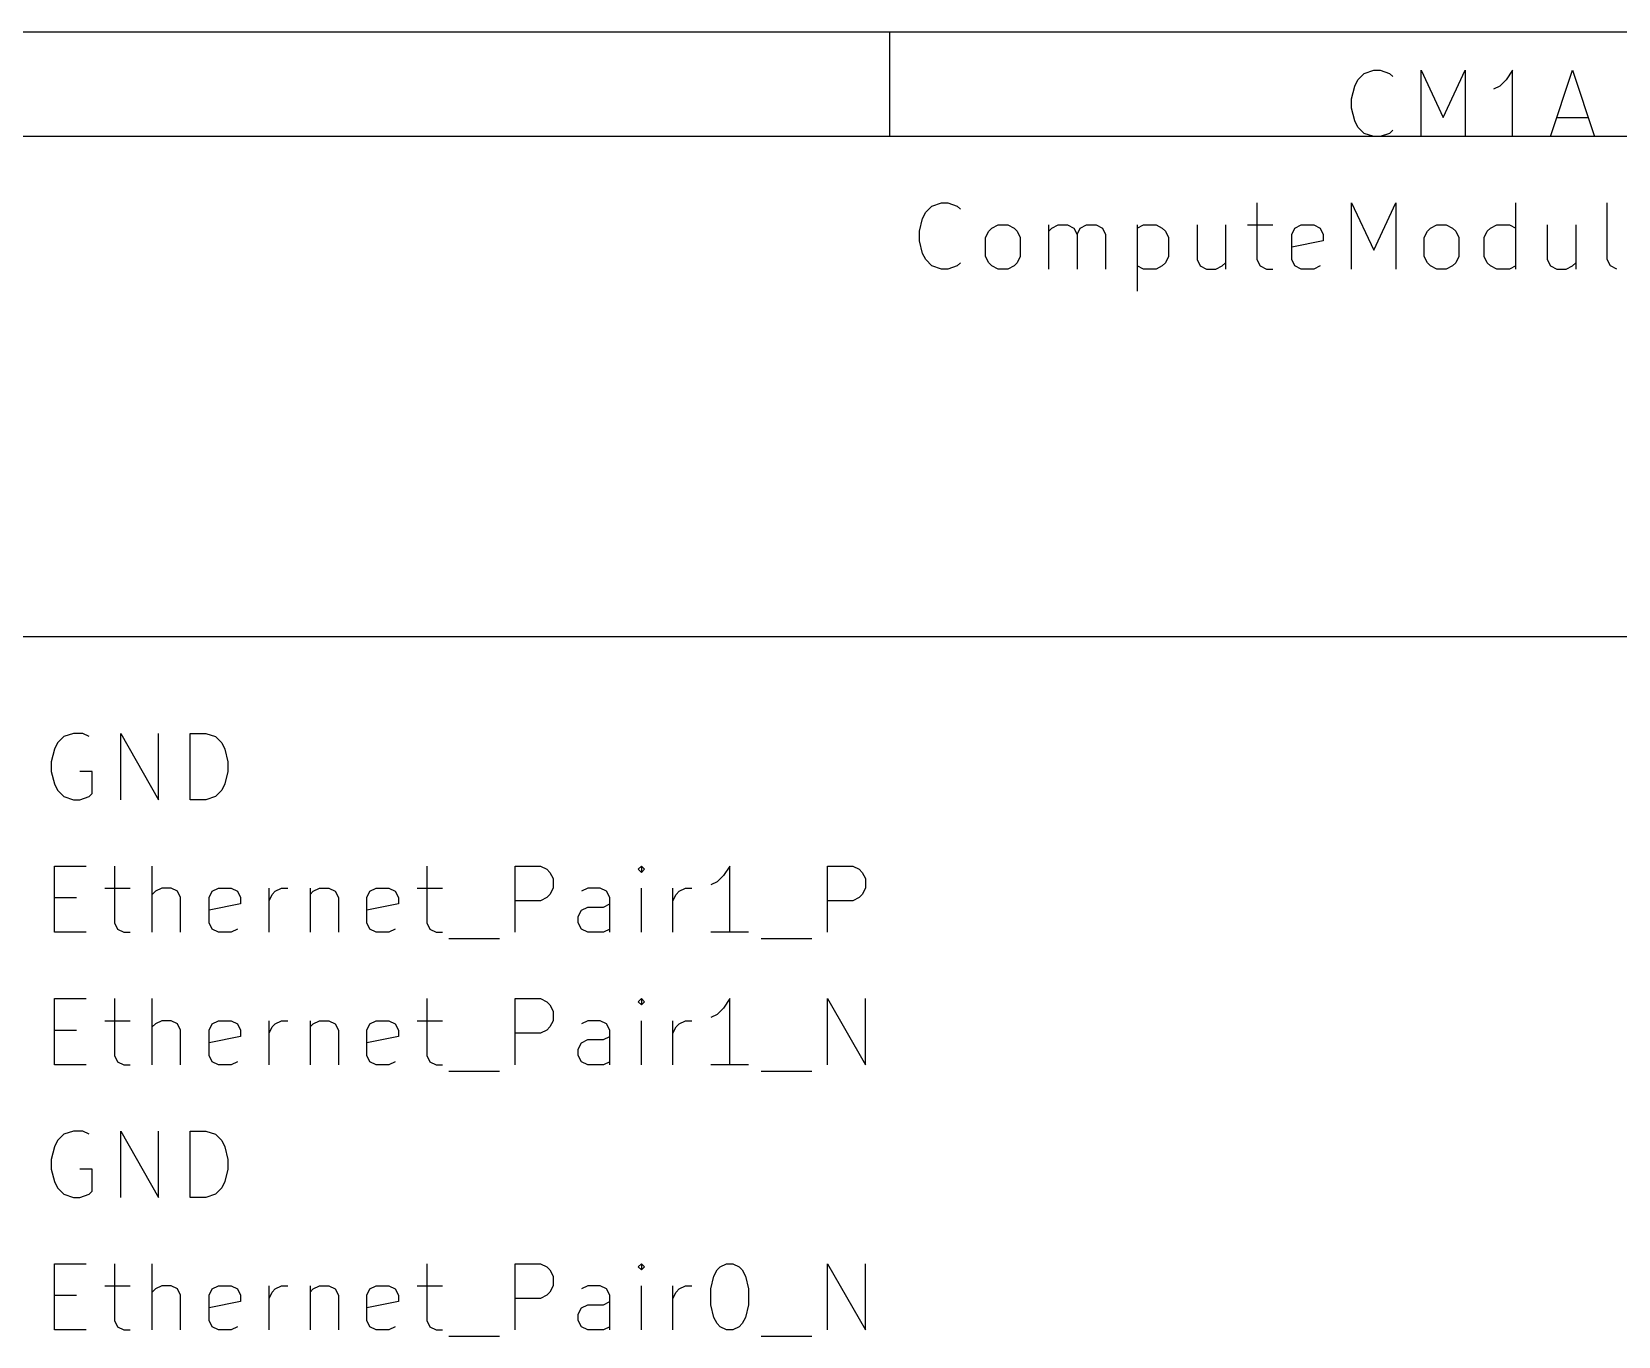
# Model space of a CAD drawing. Extents: x 0.4 to 11.3, y -7.9 to -0.4.
# Drawn here: x 1.715 to 2.912, y -1.378 to -0.394 of the extents above; entities that cross this region are included whole.
import ezdxf

# ---------------------------------------------------------------- set-up
doc = ezdxf.new("R2010")
doc.units = 0
doc.header["$MEASUREMENT"] = 0
doc.layers.add('CYAN2', color=4, linetype='CONTINUOUS')
doc.layers.add('RED2', color=1, linetype='CONTINUOUS')

msp = doc.modelspace()

# ---------------------------------------------------------------- linework, layer by layer
at = {"layer": 'CYAN2', "linetype": 'CONTINUOUS'}
for p, q in [((2.71309, -0.434709), (2.71548, -0.429949)), ((2.71548, -0.429949), (2.72024, -0.425185)), ((2.72024, -0.425185), (2.72738, -0.422803)), ((2.72738, -0.422803), (2.73214, -0.422803)), ((2.73214, -0.422803), (2.73929, -0.425185)), ((2.73929, -0.425185), (2.74167, -0.427567)), ((2.76309, -0.472803), (2.76309, -0.422803)), ((2.76309, -0.422803), (2.77976, -0.45852)), ((2.77976, -0.45852), (2.79643, -0.422803)), ((2.79643, -0.422803), (2.79643, -0.472803)), ((2.82738, -0.429949), (2.82262, -0.434709)), ((2.83214, -0.422803), (2.82738, -0.429949)), ((2.83214, -0.472803), (2.83214, -0.422803)), ((2.86071, -0.472803), (2.87738, -0.422803)), ((2.87738, -0.422803), (2.89405, -0.472803)), ((2.71072, -0.444232), (2.71309, -0.434709)), ((2.82262, -0.434709), (2.81786, -0.437091)), ((2.71072, -0.451374), (2.71072, -0.444232)), ((2.71309, -0.460898), (2.71072, -0.451374)), ((2.71548, -0.465661), (2.71309, -0.460898)), ((2.72024, -0.470425), (2.71548, -0.465661)), ((2.86548, -0.45852), (2.88928, -0.45852)), ((2.72738, -0.472803), (2.72024, -0.470425)), ((2.73214, -0.472803), (2.72738, -0.472803)), ((2.73929, -0.470425), (2.73214, -0.472803)), ((2.74167, -0.468043), (2.73929, -0.470425)), ((2.84643, -0.472803), (2.81786, -0.472803)), ((2.38929, -0.529949), (2.39406, -0.525185)), ((2.39406, -0.525185), (2.4012, -0.522803)), ((2.4012, -0.522803), (2.40596, -0.522803)), ((2.40596, -0.522803), (2.4131, -0.525185)), ((2.4131, -0.525185), (2.41548, -0.527567)), ((2.63928, -0.522803), (2.63928, -0.565661)), ((2.71071, -0.572803), (2.71071, -0.522803)), ((2.71071, -0.522803), (2.72738, -0.55852)), ((2.72738, -0.55852), (2.74405, -0.522803)), ((2.74405, -0.522803), (2.74405, -0.572803)), ((2.83452, -0.572803), (2.83452, -0.522803)), ((2.90356, -0.565661), (2.90356, -0.522803)), ((2.38453, -0.544232), (2.38691, -0.534709)), ((2.38691, -0.534709), (2.38929, -0.529949)), ((2.38453, -0.551374), (2.38453, -0.544232)), ((2.43453, -0.548996), (2.43691, -0.544232)), ((2.43453, -0.56328), (2.43453, -0.548996)), ((2.43691, -0.544232), (2.43929, -0.54185)), ((2.43929, -0.54185), (2.44406, -0.539472)), ((2.44406, -0.539472), (2.4512, -0.539472)), ((2.4512, -0.539472), (2.45596, -0.54185)), ((2.45596, -0.54185), (2.45834, -0.544232)), ((2.45834, -0.544232), (2.46072, -0.548996)), ((2.46072, -0.548996), (2.46072, -0.56328)), ((2.48215, -0.572803), (2.48215, -0.539472)), ((2.48215, -0.544232), (2.48453, -0.54185)), ((2.48453, -0.54185), (2.48929, -0.539472)), ((2.48929, -0.539472), (2.49643, -0.539472)), ((2.49643, -0.539472), (2.50119, -0.54185)), ((2.50119, -0.54185), (2.50357, -0.546614)), ((2.50357, -0.546614), (2.50596, -0.54185)), ((2.50357, -0.546614), (2.50357, -0.572803)), ((2.50596, -0.54185), (2.51072, -0.539472)), ((2.51072, -0.539472), (2.51786, -0.539472)), ((2.51786, -0.539472), (2.52262, -0.54185)), ((2.52262, -0.54185), (2.525, -0.546614)), ((2.525, -0.546614), (2.525, -0.572803)), ((2.54881, -0.539472), (2.54881, -0.589472)), ((2.54881, -0.54185), (2.55357, -0.539472)), ((2.55357, -0.539472), (2.5631, -0.539472)), ((2.5631, -0.539472), (2.56786, -0.54185)), ((2.56786, -0.54185), (2.57024, -0.544232)), ((2.57024, -0.544232), (2.57262, -0.548996)), ((2.57262, -0.548996), (2.57262, -0.56328)), ((2.59405, -0.539472), (2.59405, -0.565661)), ((2.61548, -0.539472), (2.61548, -0.572803)), ((2.63214, -0.539472), (2.65119, -0.539472)), ((2.66548, -0.546614), (2.66785, -0.54185)), ((2.66548, -0.565661), (2.66548, -0.546614)), ((2.66785, -0.54185), (2.67262, -0.539472)), ((2.67262, -0.539472), (2.68214, -0.539472)), ((2.68214, -0.539472), (2.6869, -0.54185)), ((2.6869, -0.54185), (2.68928, -0.546614)), ((2.68928, -0.546614), (2.68928, -0.551374)), ((2.76548, -0.548996), (2.76785, -0.544232)), ((2.76548, -0.56328), (2.76548, -0.548996)), ((2.76785, -0.544232), (2.77024, -0.54185)), ((2.77024, -0.54185), (2.775, -0.539472)), ((2.775, -0.539472), (2.78214, -0.539472)), ((2.78214, -0.539472), (2.7869, -0.54185)), ((2.7869, -0.54185), (2.78928, -0.544232)), ((2.78928, -0.544232), (2.79167, -0.548996)), ((2.79167, -0.548996), (2.79167, -0.56328)), ((2.81071, -0.548996), (2.81309, -0.544232)), ((2.81071, -0.56328), (2.81071, -0.548996)), ((2.81309, -0.544232), (2.81547, -0.54185)), ((2.81547, -0.54185), (2.82024, -0.539472)), ((2.82024, -0.539472), (2.82976, -0.539472)), ((2.82976, -0.539472), (2.83452, -0.54185)), ((2.85833, -0.539472), (2.85833, -0.565661)), ((2.87976, -0.539472), (2.87976, -0.572803)), ((2.38691, -0.560898), (2.38453, -0.551374)), ((2.38929, -0.565661), (2.38691, -0.560898)), ((2.68928, -0.551374), (2.66548, -0.556138)), ((2.39406, -0.570425), (2.38929, -0.565661)), ((2.4012, -0.572803), (2.39406, -0.570425)), ((2.40596, -0.572803), (2.4012, -0.572803)), ((2.4131, -0.570425), (2.40596, -0.572803)), ((2.41548, -0.568043), (2.4131, -0.570425)), ((2.43691, -0.568043), (2.43453, -0.56328)), ((2.43929, -0.570425), (2.43691, -0.568043)), ((2.44406, -0.572803), (2.43929, -0.570425)), ((2.4512, -0.572803), (2.44406, -0.572803)), ((2.45596, -0.570425), (2.4512, -0.572803)), ((2.45834, -0.568043), (2.45596, -0.570425)), ((2.46072, -0.56328), (2.45834, -0.568043)), ((2.55357, -0.572803), (2.54881, -0.570425)), ((2.5631, -0.572803), (2.55357, -0.572803)), ((2.56786, -0.570425), (2.5631, -0.572803)), ((2.57024, -0.568043), (2.56786, -0.570425)), ((2.57262, -0.56328), (2.57024, -0.568043)), ((2.59405, -0.565661), (2.59643, -0.570425)), ((2.59643, -0.570425), (2.60119, -0.572803)), ((2.60119, -0.572803), (2.60833, -0.572803)), ((2.60833, -0.572803), (2.61309, -0.570425)), ((2.61309, -0.570425), (2.61548, -0.568043)), ((2.63928, -0.565661), (2.64167, -0.570425)), ((2.64167, -0.570425), (2.64643, -0.572803)), ((2.64643, -0.572803), (2.65119, -0.572803)), ((2.66785, -0.570425), (2.66548, -0.565661)), ((2.67262, -0.572803), (2.66785, -0.570425)), ((2.68214, -0.572803), (2.67262, -0.572803)), ((2.6869, -0.570425), (2.68214, -0.572803)), ((2.76785, -0.568043), (2.76548, -0.56328)), ((2.77024, -0.570425), (2.76785, -0.568043)), ((2.775, -0.572803), (2.77024, -0.570425)), ((2.78214, -0.572803), (2.775, -0.572803)), ((2.7869, -0.570425), (2.78214, -0.572803)), ((2.78928, -0.568043), (2.7869, -0.570425)), ((2.79167, -0.56328), (2.78928, -0.568043)), ((2.81309, -0.568043), (2.81071, -0.56328)), ((2.81547, -0.570425), (2.81309, -0.568043)), ((2.82024, -0.572803), (2.81547, -0.570425)), ((2.82976, -0.572803), (2.82024, -0.572803)), ((2.83452, -0.570425), (2.82976, -0.572803)), ((2.85833, -0.565661), (2.86071, -0.570425)), ((2.86071, -0.570425), (2.86547, -0.572803)), ((2.86547, -0.572803), (2.87261, -0.572803)), ((2.87261, -0.572803), (2.87737, -0.570425)), ((2.87737, -0.570425), (2.87976, -0.568043)), ((2.90594, -0.570425), (2.90356, -0.565661)), ((2.91071, -0.572803), (2.90594, -0.570425)), ((1.73428, -0.930276), (1.7319, -0.935035)), ((1.73905, -0.925512), (1.73428, -0.930276)), ((1.74619, -0.92313), (1.73905, -0.925512)), ((1.75333, -0.92313), (1.74619, -0.92313)), ((1.75809, -0.925512), (1.75333, -0.92313)), ((1.7819, -0.97313), (1.7819, -0.92313)), ((1.7819, -0.92313), (1.81047, -0.97313)), ((1.81047, -0.97313), (1.81047, -0.92313)), ((1.83428, -0.97313), (1.83428, -0.92313)), ((1.83428, -0.92313), (1.84619, -0.92313)), ((1.84619, -0.92313), (1.85333, -0.925512)), ((1.85333, -0.925512), (1.85809, -0.930276)), ((1.85809, -0.930276), (1.86048, -0.935035)), ((1.7319, -0.935035), (1.72952, -0.944559)), ((1.72952, -0.944559), (1.72952, -0.951701)), ((1.86048, -0.935035), (1.86285, -0.944559)), ((1.86285, -0.944559), (1.86285, -0.951701)), ((1.72952, -0.951701), (1.7319, -0.961224)), ((1.76047, -0.951701), (1.75095, -0.951701)), ((1.76047, -0.96837), (1.76047, -0.951701)), ((1.86285, -0.951701), (1.86048, -0.961224)), ((1.7319, -0.961224), (1.73428, -0.965988)), ((1.73428, -0.965988), (1.73905, -0.970752)), ((1.75809, -0.970752), (1.76047, -0.96837)), ((1.85809, -0.965988), (1.85333, -0.970752)), ((1.86048, -0.961224), (1.85809, -0.965988)), ((1.73905, -0.970752), (1.74619, -0.97313)), ((1.74619, -0.97313), (1.75095, -0.97313)), ((1.75095, -0.97313), (1.75809, -0.970752)), ((1.84619, -0.97313), (1.83428, -0.97313)), ((1.85333, -0.970752), (1.84619, -0.97313)), ((1.7319, -1.07313), (1.7319, -1.02313)), ((1.7319, -1.02313), (1.75571, -1.02313)), ((1.77714, -1.02313), (1.77714, -1.06599)), ((1.80571, -1.07313), (1.80571, -1.02313)), ((2.01285, -1.02313), (2.01285, -1.06599)), ((2.07952, -1.07313), (2.07952, -1.02313)), ((2.07952, -1.02313), (2.09856, -1.02313)), ((2.09856, -1.02313), (2.10333, -1.02551)), ((2.10333, -1.02551), (2.10571, -1.02789)), ((2.10571, -1.02789), (2.10809, -1.03265)), ((2.17475, -1.02313), (2.17237, -1.02551)), ((2.17237, -1.02551), (2.17475, -1.02789)), ((2.17713, -1.02551), (2.17475, -1.02313)), ((2.17475, -1.02313), (2.17475, -1.02789)), ((2.17475, -1.02789), (2.17713, -1.02551)), ((2.24142, -1.02313), (2.23666, -1.03028)), ((2.24142, -1.07313), (2.24142, -1.02313)), ((2.31523, -1.07313), (2.31523, -1.02313)), ((2.31523, -1.02313), (2.33428, -1.02313)), ((2.33428, -1.02313), (2.33904, -1.02551)), ((2.33904, -1.02551), (2.34142, -1.02789)), ((2.34142, -1.02789), (2.3438, -1.03265)), ((1.77, -1.0398), (1.78904, -1.0398)), ((1.81285, -1.0398), (1.80809, -1.04218)), ((1.82, -1.0398), (1.81285, -1.0398)), ((1.82476, -1.04218), (1.82, -1.0398)), ((1.85094, -1.04218), (1.85571, -1.0398)), ((1.85571, -1.0398), (1.86523, -1.0398)), ((1.86523, -1.0398), (1.86999, -1.04218)), ((1.8938, -1.07313), (1.8938, -1.0398)), ((1.89857, -1.04218), (1.90333, -1.0398)), ((1.90333, -1.0398), (1.90809, -1.0398)), ((1.92476, -1.0398), (1.92476, -1.07313)), ((1.92714, -1.04218), (1.9319, -1.0398)), ((1.9319, -1.0398), (1.93904, -1.0398)), ((1.93904, -1.0398), (1.9438, -1.04218)), ((1.96999, -1.04218), (1.97476, -1.0398)), ((1.97476, -1.0398), (1.98428, -1.0398)), ((1.98428, -1.0398), (1.98904, -1.04218)), ((2.00571, -1.0398), (2.02476, -1.0398)), ((2.10809, -1.0398), (2.10571, -1.04456)), ((2.10809, -1.03265), (2.10809, -1.0398)), ((2.13428, -1.0398), (2.12952, -1.04218)), ((2.1438, -1.0398), (2.13428, -1.0398)), ((2.14856, -1.04218), (2.1438, -1.0398)), ((2.17475, -1.07313), (2.17475, -1.0398)), ((2.19856, -1.07313), (2.19856, -1.0398)), ((2.20333, -1.04218), (2.20809, -1.0398)), ((2.20809, -1.0398), (2.21285, -1.0398)), ((2.2319, -1.03504), (2.22714, -1.03742)), ((2.23666, -1.03028), (2.2319, -1.03504)), ((2.3438, -1.0398), (2.34142, -1.04456)), ((2.3438, -1.03265), (2.3438, -1.0398)), ((1.7319, -1.04694), (1.74857, -1.04694)), ((1.80809, -1.04218), (1.80571, -1.04456)), ((1.82714, -1.04694), (1.82476, -1.04218)), ((1.82714, -1.07313), (1.82714, -1.04694)), ((1.84857, -1.04694), (1.85094, -1.04218)), ((1.84857, -1.06599), (1.84857, -1.04694)), ((1.87237, -1.0517), (1.84857, -1.05646)), ((1.86999, -1.04218), (1.87237, -1.04694)), ((1.87237, -1.04694), (1.87237, -1.0517)), ((1.8938, -1.04932), (1.89619, -1.04456)), ((1.89619, -1.04456), (1.89857, -1.04218)), ((1.92476, -1.04456), (1.92714, -1.04218)), ((1.9438, -1.04218), (1.94619, -1.04694)), ((1.94619, -1.04694), (1.94619, -1.07313)), ((1.96761, -1.04694), (1.96999, -1.04218)), ((1.96761, -1.06599), (1.96761, -1.04694)), ((1.99142, -1.0517), (1.96761, -1.05646)), ((1.98904, -1.04218), (1.99142, -1.04694)), ((1.99142, -1.04694), (1.99142, -1.0517)), ((2.09856, -1.04932), (2.07952, -1.04932)), ((2.10333, -1.04694), (2.09856, -1.04932)), ((2.10571, -1.04456), (2.10333, -1.04694)), ((2.14619, -1.05408), (2.15094, -1.0517)), ((2.15094, -1.04694), (2.14856, -1.04218)), ((2.15094, -1.07313), (2.15094, -1.04694)), ((2.19856, -1.04932), (2.20094, -1.04456)), ((2.20094, -1.04456), (2.20333, -1.04218)), ((2.33428, -1.04932), (2.31523, -1.04932)), ((2.33904, -1.04694), (2.33428, -1.04932)), ((2.34142, -1.04456), (2.33904, -1.04694)), ((2.12714, -1.06122), (2.12952, -1.05646)), ((2.12714, -1.06599), (2.12714, -1.06122)), ((2.12952, -1.05646), (2.13428, -1.05408)), ((2.13428, -1.05408), (2.14619, -1.05408)), ((1.75571, -1.07313), (1.7319, -1.07313)), ((1.77714, -1.06599), (1.77952, -1.07075)), ((1.77952, -1.07075), (1.78428, -1.07313)), ((1.78428, -1.07313), (1.78904, -1.07313)), ((1.85094, -1.07075), (1.84857, -1.06599)), ((1.85571, -1.07313), (1.85094, -1.07075)), ((1.86523, -1.07313), (1.85571, -1.07313)), ((1.86999, -1.07075), (1.86523, -1.07313)), ((1.96999, -1.07075), (1.96761, -1.06599)), ((1.97476, -1.07313), (1.96999, -1.07075)), ((1.98428, -1.07313), (1.97476, -1.07313)), ((1.98904, -1.07075), (1.98428, -1.07313)), ((2.01285, -1.06599), (2.01523, -1.07075)), ((2.01523, -1.07075), (2.02, -1.07313)), ((2.02, -1.07313), (2.02476, -1.07313)), ((2.12952, -1.07075), (2.12714, -1.06599)), ((2.13428, -1.07313), (2.12952, -1.07075)), ((2.14619, -1.07313), (2.13428, -1.07313)), ((2.15094, -1.07075), (2.14619, -1.07313)), ((2.25571, -1.07313), (2.22714, -1.07313)), ((2.02952, -1.07789), (2.06761, -1.07789)), ((2.26523, -1.07789), (2.30333, -1.07789)), ((1.7319, -1.17313), (1.7319, -1.12313)), ((1.7319, -1.12313), (1.75571, -1.12313)), ((1.77714, -1.12313), (1.77714, -1.16599)), ((1.80571, -1.17313), (1.80571, -1.12313)), ((2.01285, -1.12313), (2.01285, -1.16599)), ((2.07952, -1.17313), (2.07952, -1.12313)), ((2.07952, -1.12313), (2.09856, -1.12313)), ((2.09856, -1.12313), (2.10333, -1.12551)), ((2.17475, -1.12313), (2.17237, -1.12551)), ((2.17713, -1.12551), (2.17475, -1.12313)), ((2.17475, -1.12313), (2.17475, -1.12789)), ((2.24142, -1.12313), (2.23666, -1.13028)), ((2.24142, -1.17313), (2.24142, -1.12313)), ((2.31523, -1.17313), (2.31523, -1.12313)), ((2.31523, -1.12313), (2.3438, -1.17313)), ((2.3438, -1.17313), (2.3438, -1.12313)), ((2.10333, -1.12551), (2.10571, -1.12789)), ((2.10571, -1.12789), (2.10809, -1.13265)), ((2.10809, -1.13265), (2.10809, -1.1398)), ((2.17237, -1.12551), (2.17475, -1.12789)), ((2.17475, -1.12789), (2.17713, -1.12551)), ((2.2319, -1.13504), (2.22714, -1.13742)), ((2.23666, -1.13028), (2.2319, -1.13504)), ((1.7319, -1.14694), (1.74857, -1.14694)), ((1.77, -1.1398), (1.78904, -1.1398)), ((1.80809, -1.14218), (1.80571, -1.14456)), ((1.81285, -1.1398), (1.80809, -1.14218)), ((1.82, -1.1398), (1.81285, -1.1398)), ((1.82476, -1.14218), (1.82, -1.1398)), ((1.82714, -1.14694), (1.82476, -1.14218)), ((1.82714, -1.17313), (1.82714, -1.14694)), ((1.84857, -1.14694), (1.85094, -1.14218)), ((1.84857, -1.16599), (1.84857, -1.14694)), ((1.85094, -1.14218), (1.85571, -1.1398)), ((1.85571, -1.1398), (1.86523, -1.1398)), ((1.86523, -1.1398), (1.86999, -1.14218)), ((1.86999, -1.14218), (1.87237, -1.14694)), ((1.87237, -1.14694), (1.87237, -1.1517)), ((1.8938, -1.17313), (1.8938, -1.1398)), ((1.8938, -1.14932), (1.89619, -1.14456)), ((1.89619, -1.14456), (1.89857, -1.14218)), ((1.89857, -1.14218), (1.90333, -1.1398)), ((1.90333, -1.1398), (1.90809, -1.1398)), ((1.92476, -1.1398), (1.92476, -1.17313)), ((1.92476, -1.14456), (1.92714, -1.14218)), ((1.92714, -1.14218), (1.9319, -1.1398)), ((1.9319, -1.1398), (1.93904, -1.1398)), ((1.93904, -1.1398), (1.9438, -1.14218)), ((1.9438, -1.14218), (1.94619, -1.14694)), ((1.94619, -1.14694), (1.94619, -1.17313)), ((1.96761, -1.14694), (1.96999, -1.14218)), ((1.96761, -1.16599), (1.96761, -1.14694)), ((1.96999, -1.14218), (1.97476, -1.1398)), ((1.97476, -1.1398), (1.98428, -1.1398)), ((1.98428, -1.1398), (1.98904, -1.14218)), ((1.98904, -1.14218), (1.99142, -1.14694)), ((1.99142, -1.14694), (1.99142, -1.1517)), ((2.00571, -1.1398), (2.02476, -1.1398)), ((2.10333, -1.14694), (2.09856, -1.14932)), ((2.10571, -1.14456), (2.10333, -1.14694)), ((2.10809, -1.1398), (2.10571, -1.14456)), ((2.13428, -1.1398), (2.12952, -1.14218)), ((2.1438, -1.1398), (2.13428, -1.1398)), ((2.14856, -1.14218), (2.1438, -1.1398)), ((2.15094, -1.14694), (2.14856, -1.14218)), ((2.15094, -1.17313), (2.15094, -1.14694)), ((2.17475, -1.17313), (2.17475, -1.1398)), ((2.19856, -1.17313), (2.19856, -1.1398)), ((2.19856, -1.14932), (2.20094, -1.14456)), ((2.20094, -1.14456), (2.20333, -1.14218)), ((2.20333, -1.14218), (2.20809, -1.1398)), ((2.20809, -1.1398), (2.21285, -1.1398)), ((1.87237, -1.1517), (1.84857, -1.15646)), ((1.99142, -1.1517), (1.96761, -1.15646)), ((2.09856, -1.14932), (2.07952, -1.14932)), ((2.12714, -1.16122), (2.12952, -1.15646)), ((2.12714, -1.16599), (2.12714, -1.16122)), ((2.12952, -1.15646), (2.13428, -1.15408)), ((2.13428, -1.15408), (2.14619, -1.15408)), ((2.14619, -1.15408), (2.15094, -1.1517)), ((1.75571, -1.17313), (1.7319, -1.17313)), ((1.77714, -1.16599), (1.77952, -1.17075)), ((1.77952, -1.17075), (1.78428, -1.17313)), ((1.78428, -1.17313), (1.78904, -1.17313)), ((1.85094, -1.17075), (1.84857, -1.16599)), ((1.85571, -1.17313), (1.85094, -1.17075)), ((1.86523, -1.17313), (1.85571, -1.17313)), ((1.86999, -1.17075), (1.86523, -1.17313)), ((1.96999, -1.17075), (1.96761, -1.16599)), ((1.97476, -1.17313), (1.96999, -1.17075)), ((1.98428, -1.17313), (1.97476, -1.17313)), ((1.98904, -1.17075), (1.98428, -1.17313)), ((2.01285, -1.16599), (2.01523, -1.17075)), ((2.01523, -1.17075), (2.02, -1.17313)), ((2.02, -1.17313), (2.02476, -1.17313)), ((2.12952, -1.17075), (2.12714, -1.16599)), ((2.13428, -1.17313), (2.12952, -1.17075)), ((2.14619, -1.17313), (2.13428, -1.17313)), ((2.15094, -1.17075), (2.14619, -1.17313)), ((2.25571, -1.17313), (2.22714, -1.17313)), ((2.02952, -1.17789), (2.06761, -1.17789)), ((2.26523, -1.17789), (2.30333, -1.17789)), ((1.73428, -1.23028), (1.7319, -1.23504)), ((1.73905, -1.22551), (1.73428, -1.23028)), ((1.74619, -1.22313), (1.73905, -1.22551)), ((1.75333, -1.22313), (1.74619, -1.22313)), ((1.75809, -1.22551), (1.75333, -1.22313)), ((1.7819, -1.27313), (1.7819, -1.22313)), ((1.7819, -1.22313), (1.81047, -1.27313)), ((1.81047, -1.27313), (1.81047, -1.22313)), ((1.83428, -1.27313), (1.83428, -1.22313)), ((1.83428, -1.22313), (1.84619, -1.22313)), ((1.84619, -1.22313), (1.85333, -1.22551)), ((1.85333, -1.22551), (1.85809, -1.23028)), ((1.85809, -1.23028), (1.86048, -1.23504)), ((1.7319, -1.23504), (1.72952, -1.24456)), ((1.72952, -1.24456), (1.72952, -1.2517)), ((1.86048, -1.23504), (1.86285, -1.24456)), ((1.86285, -1.24456), (1.86285, -1.2517)), ((1.72952, -1.2517), (1.7319, -1.26122)), ((1.76047, -1.2517), (1.75095, -1.2517)), ((1.76047, -1.26837), (1.76047, -1.2517)), ((1.86285, -1.2517), (1.86048, -1.26122)), ((1.7319, -1.26122), (1.73428, -1.26599)), ((1.73428, -1.26599), (1.73905, -1.27075)), ((1.75809, -1.27075), (1.76047, -1.26837)), ((1.85809, -1.26599), (1.85333, -1.27075)), ((1.86048, -1.26122), (1.85809, -1.26599)), ((1.73905, -1.27075), (1.74619, -1.27313)), ((1.74619, -1.27313), (1.75095, -1.27313)), ((1.75095, -1.27313), (1.75809, -1.27075)), ((1.84619, -1.27313), (1.83428, -1.27313)), ((1.85333, -1.27075), (1.84619, -1.27313)), ((1.7319, -1.37313), (1.7319, -1.32313)), ((1.7319, -1.32313), (1.75571, -1.32313)), ((1.77714, -1.32313), (1.77714, -1.36599)), ((1.80571, -1.37313), (1.80571, -1.32313)), ((2.01285, -1.32313), (2.01285, -1.36599)), ((2.07952, -1.37313), (2.07952, -1.32313)), ((2.07952, -1.32313), (2.09856, -1.32313)), ((2.09856, -1.32313), (2.10333, -1.32551)), ((2.10333, -1.32551), (2.10571, -1.32789)), ((2.10571, -1.32789), (2.10809, -1.33265)), ((2.17475, -1.32313), (2.17237, -1.32551)), ((2.17237, -1.32551), (2.17475, -1.32789)), ((2.17713, -1.32551), (2.17475, -1.32313)), ((2.17475, -1.32313), (2.17475, -1.32789)), ((2.17475, -1.32789), (2.17713, -1.32551)), ((2.22952, -1.33265), (2.2319, -1.32789)), ((2.2319, -1.32789), (2.23428, -1.32551)), ((2.23428, -1.32551), (2.23904, -1.32313)), ((2.23904, -1.32313), (2.2438, -1.32313)), ((2.2438, -1.32313), (2.24856, -1.32551)), ((2.24856, -1.32551), (2.25094, -1.32789)), ((2.25094, -1.32789), (2.25333, -1.33265)), ((2.31523, -1.37313), (2.31523, -1.32313)), ((2.31523, -1.32313), (2.3438, -1.37313)), ((2.3438, -1.37313), (2.3438, -1.32313)), ((1.77, -1.3398), (1.78904, -1.3398)), ((1.81285, -1.3398), (1.80809, -1.34218)), ((1.82, -1.3398), (1.81285, -1.3398)), ((1.82476, -1.34218), (1.82, -1.3398)), ((1.85094, -1.34218), (1.85571, -1.3398)), ((1.85571, -1.3398), (1.86523, -1.3398)), ((1.86523, -1.3398), (1.86999, -1.34218)), ((1.8938, -1.37313), (1.8938, -1.3398)), ((1.89857, -1.34218), (1.90333, -1.3398)), ((1.90333, -1.3398), (1.90809, -1.3398)), ((1.92476, -1.3398), (1.92476, -1.37313)), ((1.92714, -1.34218), (1.9319, -1.3398)), ((1.9319, -1.3398), (1.93904, -1.3398)), ((1.93904, -1.3398), (1.9438, -1.34218)), ((1.96999, -1.34218), (1.97476, -1.3398)), ((1.97476, -1.3398), (1.98428, -1.3398)), ((1.98428, -1.3398), (1.98904, -1.34218)), ((2.00571, -1.3398), (2.02476, -1.3398)), ((2.10809, -1.3398), (2.10571, -1.34456)), ((2.10809, -1.33265), (2.10809, -1.3398)), ((2.13428, -1.3398), (2.12952, -1.34218)), ((2.1438, -1.3398), (2.13428, -1.3398)), ((2.14856, -1.34218), (2.1438, -1.3398)), ((2.17475, -1.37313), (2.17475, -1.3398)), ((2.19856, -1.37313), (2.19856, -1.3398)), ((2.20333, -1.34218), (2.20809, -1.3398)), ((2.20809, -1.3398), (2.21285, -1.3398)), ((2.22714, -1.34218), (2.22952, -1.33265)), ((2.25333, -1.33265), (2.25571, -1.34218)), ((1.7319, -1.34694), (1.74857, -1.34694)), ((1.80809, -1.34218), (1.80571, -1.34456)), ((1.82714, -1.34694), (1.82476, -1.34218)), ((1.82714, -1.37313), (1.82714, -1.34694)), ((1.84857, -1.34694), (1.85094, -1.34218)), ((1.84857, -1.36599), (1.84857, -1.34694)), ((1.87237, -1.3517), (1.84857, -1.35646)), ((1.86999, -1.34218), (1.87237, -1.34694)), ((1.87237, -1.34694), (1.87237, -1.3517)), ((1.8938, -1.34932), (1.89619, -1.34456)), ((1.89619, -1.34456), (1.89857, -1.34218)), ((1.92476, -1.34456), (1.92714, -1.34218)), ((1.9438, -1.34218), (1.94619, -1.34694)), ((1.94619, -1.34694), (1.94619, -1.37313)), ((1.96761, -1.34694), (1.96999, -1.34218)), ((1.96761, -1.36599), (1.96761, -1.34694)), ((1.99142, -1.3517), (1.96761, -1.35646)), ((1.98904, -1.34218), (1.99142, -1.34694)), ((1.99142, -1.34694), (1.99142, -1.3517)), ((2.09856, -1.34932), (2.07952, -1.34932)), ((2.10333, -1.34694), (2.09856, -1.34932)), ((2.10571, -1.34456), (2.10333, -1.34694)), ((2.14619, -1.35408), (2.15094, -1.3517)), ((2.15094, -1.34694), (2.14856, -1.34218)), ((2.15094, -1.37313), (2.15094, -1.34694)), ((2.19856, -1.34932), (2.20094, -1.34456)), ((2.20094, -1.34456), (2.20333, -1.34218)), ((2.22714, -1.35408), (2.22714, -1.34218)), ((2.25571, -1.34218), (2.25571, -1.35408)), ((2.12714, -1.36122), (2.12952, -1.35646)), ((2.12714, -1.36599), (2.12714, -1.36122)), ((2.12952, -1.35646), (2.13428, -1.35408)), ((2.13428, -1.35408), (2.14619, -1.35408)), ((2.22952, -1.36361), (2.22714, -1.35408)), ((2.2319, -1.36837), (2.22952, -1.36361)), ((2.25333, -1.36361), (2.25094, -1.36837)), ((2.25571, -1.35408), (2.25333, -1.36361)), ((1.75571, -1.37313), (1.7319, -1.37313)), ((1.77714, -1.36599), (1.77952, -1.37075)), ((1.77952, -1.37075), (1.78428, -1.37313)), ((1.78428, -1.37313), (1.78904, -1.37313)), ((1.85094, -1.37075), (1.84857, -1.36599)), ((1.85571, -1.37313), (1.85094, -1.37075)), ((1.86523, -1.37313), (1.85571, -1.37313)), ((1.86999, -1.37075), (1.86523, -1.37313)), ((1.96999, -1.37075), (1.96761, -1.36599)), ((1.97476, -1.37313), (1.96999, -1.37075)), ((1.98428, -1.37313), (1.97476, -1.37313)), ((1.98904, -1.37075), (1.98428, -1.37313)), ((2.01285, -1.36599), (2.01523, -1.37075)), ((2.01523, -1.37075), (2.02, -1.37313)), ((2.02, -1.37313), (2.02476, -1.37313)), ((2.12952, -1.37075), (2.12714, -1.36599)), ((2.13428, -1.37313), (2.12952, -1.37075)), ((2.14619, -1.37313), (2.13428, -1.37313)), ((2.15094, -1.37075), (2.14619, -1.37313)), ((2.23428, -1.37075), (2.2319, -1.36837)), ((2.23904, -1.37313), (2.23428, -1.37075)), ((2.2438, -1.37313), (2.23904, -1.37313)), ((2.24856, -1.37075), (2.2438, -1.37313)), ((2.25094, -1.36837), (2.24856, -1.37075)), ((2.02952, -1.37789), (2.06761, -1.37789)), ((2.26523, -1.37789), (2.30333, -1.37789))]:
    msp.add_line(p, q, dxfattribs=at)
at = {"layer": 'RED2', "linetype": 'CONTINUOUS'}
for p, q in [((0.393701, -0.393701), (11.2993, -0.393701)), ((2.3622, -0.472441), (2.3622, -0.393701)), ((0.472441, -0.472441), (11.2206, -0.472441)), ((1.7, -0.85), (3.9, -0.85))]:
    msp.add_line(p, q, dxfattribs=at)

doc.saveas('drawing.dxf')
